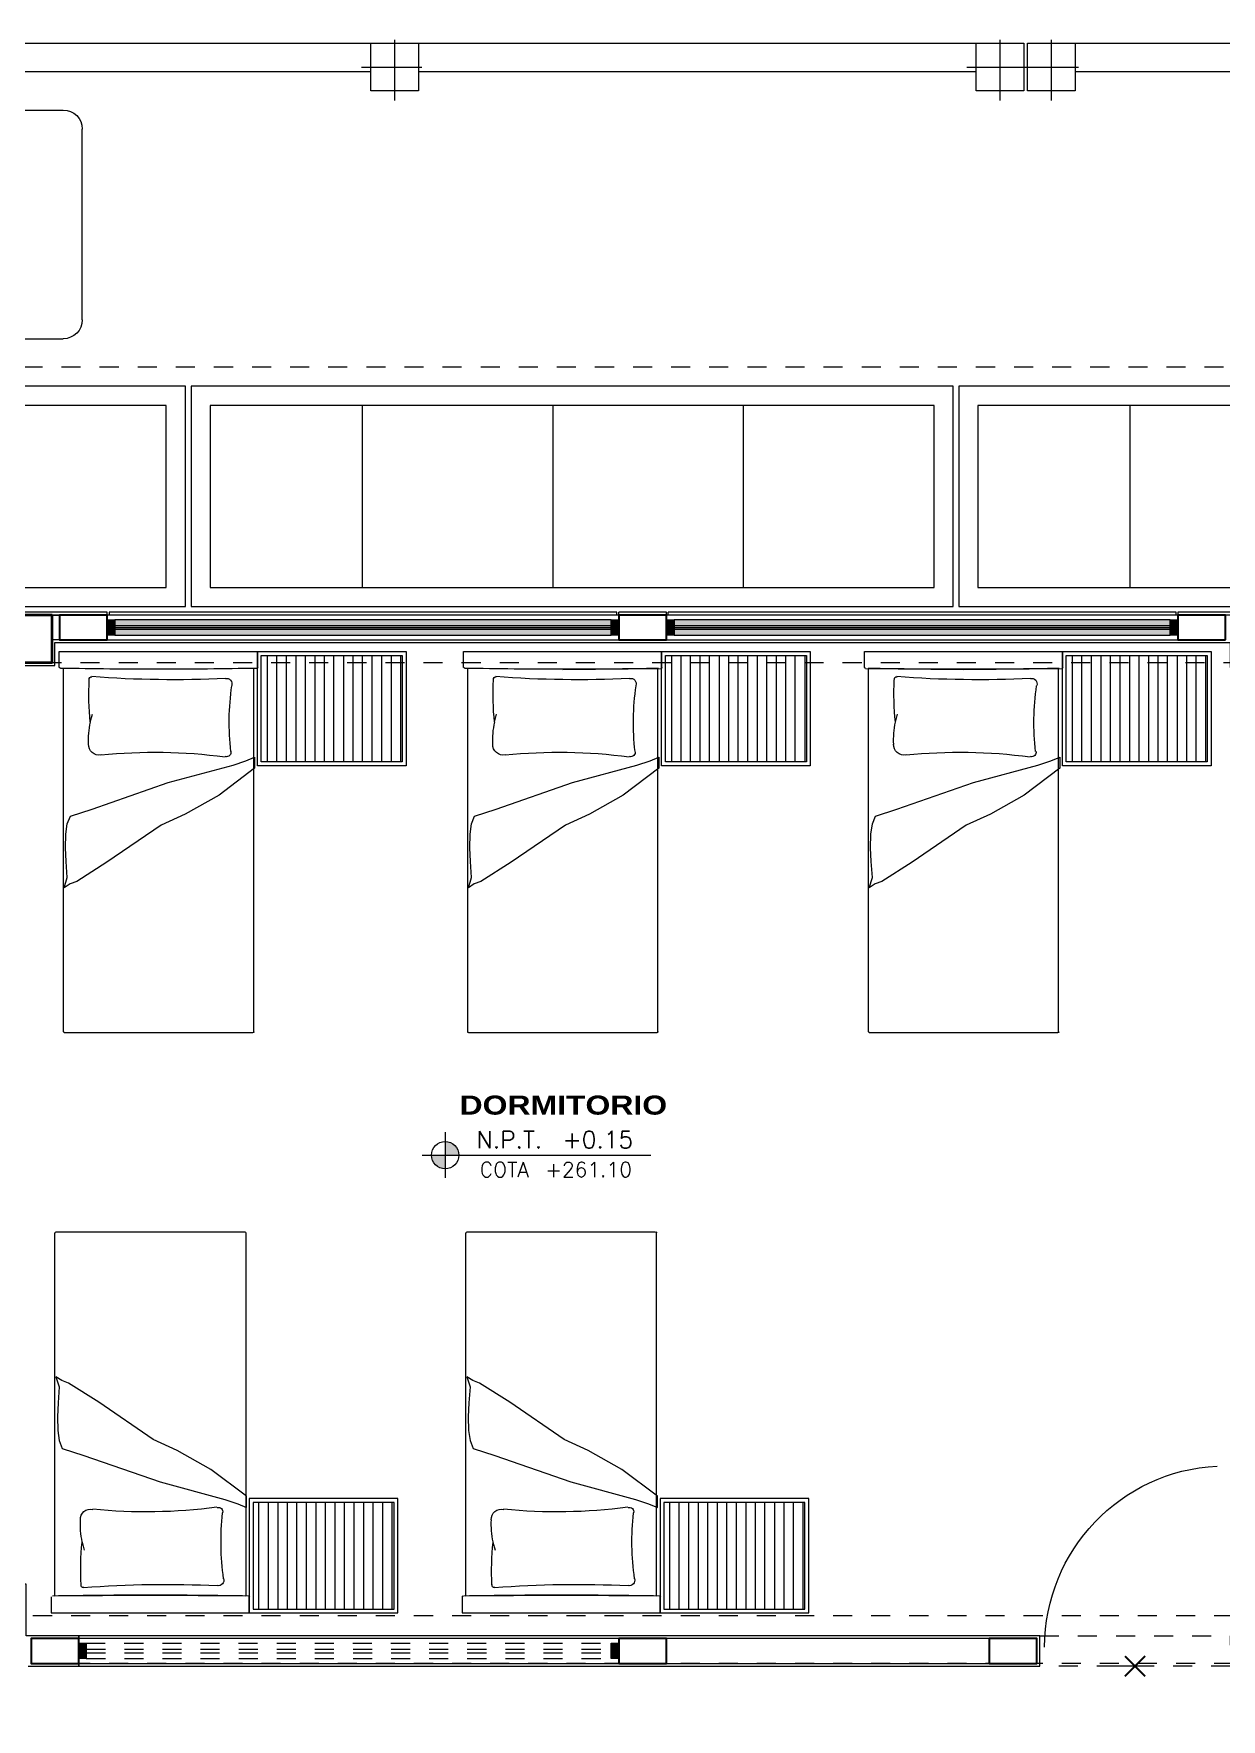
# Model space of a CAD drawing. Header units: metres. Extents: x 349703 to 349913, y 9282546 to 9282694.
# Drawn here: x 349761.28 to 349767.52, y 9282668.74 to 9282677.59 of the extents above; entities that cross this region are included whole.
import ezdxf
from ezdxf.enums import TextEntityAlignment as Align

# ---------------------------------------------------------------- set-up
doc = ezdxf.new("R2010")
doc.units = ezdxf.units.M
doc.header["$LTSCALE"] = 0.25
for name, pattern in [('01 nivel$0$HIDDEN2', [0.1875, 0.125, -0.0625]), ('B. SUM 2$0$HIDDEN', [0.375, 0.25, -0.125]), ('DASHDOT', [3.556, 2.54, -0.508, 0, -0.508]), ('DASHED2', [0.762, 0.635, -0.127])]:
    doc.linetypes.add(name, pattern=pattern)
for name, color, linetype, lineweight in [('0_VANOS', 30, 'Continuous', 9), ('ARQ-FONDO', 253, 'CONTINUOUS', 9), ('COTAS', 94, 'CONTINUOUS', 18), ('TRAZO', 2, 'Continuous', 13)]:
    doc.layers.add(name, color=color, linetype=linetype, lineweight=lineweight)
doc.styles.add('MOYO2', font='arialbd.ttf', dxfattribs={"width": 1.2})
doc.styles.add('TM-DIM', font='romans.shx')

# ---------------------------------------------------------------- blocks, each defined once
blk = doc.blocks.new('COLUMNAS CENTRALES')
at = {"layer": 'ARQ-FONDO', "lineweight": 40}
blk.add_lwpolyline([(-59533.9691, 35130.3325), (-59533.5691, 35130.3325), (-59533.5691, 35130.0825), (-59533.9691, 35130.0825)], close=True, dxfattribs=at)
blk = doc.blocks.new('CAMA 6')
at = {"layer": 'ARQ-FONDO', "linetype": 'Continuous', "lineweight": -2}
for p, q in [((3924.9762, 1589.133), (3924.4169, 1589.133)), ((3924.9762, 1589.0818), (3924.4169, 1589.0818)), ((3924.9762, 1589.0324), (3924.4169, 1589.0324)), ((3924.9762, 1588.9831), (3924.4169, 1588.9831)), ((3924.9762, 1588.9319), (3924.4169, 1588.9319)), ((3924.9762, 1588.8826), (3924.4169, 1588.8826)), ((3924.9762, 1588.8332), (3924.4169, 1588.8332)), ((3924.9762, 1588.7821), (3924.4169, 1588.7821)), ((3924.9762, 1588.7327), (3924.4169, 1588.7327)), ((3924.9762, 1588.6834), (3924.4169, 1588.6834)), ((3924.9762, 1588.6322), (3924.4169, 1588.6322)), ((3924.9762, 1588.5828), (3924.4169, 1588.5828)), ((3924.9762, 1588.5317), (3924.4169, 1588.5317)), ((3924.9762, 1588.4823), (3924.4169, 1588.4823)), ((3924.9762, 1588.433), (3924.4169, 1588.433)), ((3923.0005, 1588.3617), (3924.9068, 1588.3617)), ((3924.9013, 1587.8627), (3924.9068, 1588.3781)), ((3924.9122, 1588.3818), (3924.9122, 1588.3818)), ((3924.9068, 1587.3473), (3924.9013, 1587.8627)), ((3924.6253, 1587.5045), (3924.6673, 1587.5155)), ((3924.9068, 1587.362), (3923.0005, 1587.362))]:
    blk.add_line(p, q, dxfattribs=at)
for points in [[(3924.9963, 1588.3818), (3924.9963, 1589.1622), (3924.3968, 1589.1622), (3924.3968, 1588.3818)], [(3924.9762, 1588.4019), (3924.9762, 1589.1421), (3924.4169, 1589.1421), (3924.4169, 1588.4019)], [(3924.4425, 1588.3672), (3924.384, 1588.3672), (3924.2433, 1588.1807), (3924.1428, 1588.0035), (3924.0861, 1587.8755), (3923.8906, 1587.5922), (3923.7901, 1587.4332), (3923.7773, 1587.3985), (3923.7572, 1587.3674), (3923.8102, 1587.3839), (3923.8942, 1587.3784), (3923.9673, 1587.3747), (3924.0386, 1587.3766), (3924.0916, 1587.3839), (3924.1318, 1587.4003), (3924.1702, 1587.5118), (3924.3091, 1587.9139), (3924.4005, 1588.252), (3924.4224, 1588.3215)]]:
    blk.add_lwpolyline(points, close=True, dxfattribs=at)
for points in [[(3922.9968, 1587.3674), (3922.9968, 1587.8627), (3922.9968, 1588.358)], [(3924.9122, 1587.3418), (3924.9963, 1587.3418), (3924.9963, 1587.8627), (3924.9963, 1588.3818), (3924.9122, 1588.3818)]]:
    blk.add_lwpolyline(points, dxfattribs=at)
for points in [[(3923.0014, 1588.3635), (3922.9989, 1588.3635), (3922.9968, 1588.3615), (3922.9968, 1588.3589)], [(3924.9079, 1588.365), (3924.9015, 1588.0308), (3924.9015, 1587.6965), (3924.9079, 1587.3623)], [(3924.9132, 1588.3836), (3924.9107, 1588.3836), (3924.9086, 1588.3816), (3924.9086, 1588.3791)], [(3924.4735, 1588.242), (3924.4654, 1588.2443), (3924.4567, 1588.242), (3924.4508, 1588.236)], [(3924.4721, 1588.2406), (3924.5867, 1588.2275), (3924.7026, 1588.2292), (3924.8168, 1588.2458)], [(3924.8462, 1588.2411), (3924.8386, 1588.248), (3924.8279, 1588.2502), (3924.8182, 1588.2469)], [(3924.4508, 1588.236), (3924.445, 1588.2299), (3924.4429, 1588.2212), (3924.4454, 1588.2131)], [(3924.4538, 1587.5602), (3924.4758, 1587.777), (3924.4724, 1587.9957), (3924.4439, 1588.2118)], [(3924.8548, 1588.2138), (3924.8435, 1587.98), (3924.8468, 1587.7456), (3924.8647, 1587.5122)], [(3924.8549, 1588.214), (3924.8571, 1588.2239), (3924.8538, 1588.2343), (3924.8462, 1588.2411)], [(3924.4547, 1587.5608), (3924.4512, 1587.5444), (3924.4554, 1587.5272), (3924.4663, 1587.5144)], [(3924.4663, 1587.5144), (3924.4772, 1587.5016), (3924.4934, 1587.4946), (3924.5102, 1587.4954)], [(3924.5093, 1587.496), (3924.5483, 1587.4939), (3924.5874, 1587.4971), (3924.6255, 1587.5055)], [(3924.6251, 1587.5046), (3924.6993, 1587.4973), (3924.774, 1587.4954), (3924.8485, 1587.4989)], [(3924.8493, 1587.4996), (3924.8534, 1587.4983), (3924.8578, 1587.4993), (3924.8609, 1587.5021)], [(3924.8609, 1587.5021), (3924.864, 1587.505), (3924.8653, 1587.5093), (3924.8645, 1587.5134)], [(3922.9968, 1587.3683), (3922.9968, 1587.3658), (3922.9989, 1587.3638), (3923.0014, 1587.3638)], [(3924.9086, 1587.3482), (3924.9086, 1587.3457), (3924.9107, 1587.3437), (3924.9132, 1587.3437)]]:
    blk.add_open_spline(points, degree=3, dxfattribs=at)
blk = doc.blocks.new('CAMA 7')
at = {"layer": 'ARQ-FONDO', "linetype": 'Continuous', "lineweight": -2}
for p, q in [((3924.9762, 1587.3126), (3924.4169, 1587.3126)), ((3924.9762, 1587.2614), (3924.4169, 1587.2614)), ((3924.9762, 1587.2121), (3924.4169, 1587.2121)), ((3924.9762, 1587.1627), (3924.4169, 1587.1627)), ((3924.9762, 1587.1116), (3924.4169, 1587.1116)), ((3924.9762, 1587.0622), (3924.4169, 1587.0622)), ((3924.9762, 1587.0129), (3924.4169, 1587.0129)), ((3924.9762, 1586.9617), (3924.4169, 1586.9617)), ((3924.9762, 1586.9123), (3924.4169, 1586.9123)), ((3924.9762, 1586.863), (3924.4169, 1586.863)), ((3924.9762, 1586.8118), (3924.4169, 1586.8118)), ((3924.9762, 1586.7625), (3924.4169, 1586.7625)), ((3924.9762, 1586.7113), (3924.4169, 1586.7113)), ((3924.9762, 1586.662), (3924.4169, 1586.662)), ((3924.9762, 1586.6126), (3924.4169, 1586.6126)), ((3924.9122, 1586.5614), (3924.9122, 1586.5614)), ((3923.0005, 1586.5413), (3924.9068, 1586.5413)), ((3924.9013, 1586.0424), (3924.9068, 1586.5578)), ((3924.6253, 1585.6841), (3924.6673, 1585.6951)), ((3924.9068, 1585.5416), (3923.0005, 1585.5416))]:
    blk.add_line(p, q, dxfattribs=at)
for points in [[(3924.9963, 1586.5614), (3924.9963, 1587.3418), (3924.3968, 1587.3418), (3924.3968, 1586.5614)], [(3924.9762, 1586.5815), (3924.9762, 1587.3217), (3924.4169, 1587.3217), (3924.4169, 1586.5815)], [(3924.4425, 1586.5468), (3924.384, 1586.5468), (3924.2433, 1586.3604), (3924.1428, 1586.1831), (3924.0861, 1586.057), (3923.8906, 1585.7719), (3923.7901, 1585.6129), (3923.7773, 1585.5781), (3923.7572, 1585.5471), (3923.8102, 1585.5635), (3923.8942, 1585.558), (3923.9673, 1585.5544), (3924.0386, 1585.5562), (3924.0916, 1585.5635), (3924.1318, 1585.58), (3924.1702, 1585.6933), (3924.3091, 1586.0935), (3924.4005, 1586.4317), (3924.4224, 1586.5011)]]:
    blk.add_lwpolyline(points, close=True, dxfattribs=at)
for points in [[(3924.9122, 1585.5215), (3924.9963, 1585.5215), (3924.9963, 1586.0424), (3924.9963, 1586.5614), (3924.9122, 1586.5614)], [(3922.9968, 1585.5471), (3922.9968, 1586.0424), (3922.9968, 1586.5377)]]:
    blk.add_lwpolyline(points, dxfattribs=at)
for points in [[(3924.9132, 1586.5633), (3924.9107, 1586.5633), (3924.9086, 1586.5612), (3924.9086, 1586.5587)], [(3923.0014, 1586.5432), (3922.9989, 1586.5432), (3922.9968, 1586.5411), (3922.9968, 1586.5386)], [(3924.9079, 1586.5446), (3924.9015, 1586.2104), (3924.9015, 1585.8761), (3924.9079, 1585.542)], [(3924.4508, 1586.4156), (3924.445, 1586.4096), (3924.4429, 1586.4008), (3924.4454, 1586.3928)], [(3924.4538, 1585.7398), (3924.4758, 1585.9567), (3924.4724, 1586.1753), (3924.4439, 1586.3914)], [(3924.4735, 1586.4216), (3924.4654, 1586.424), (3924.4567, 1586.4216), (3924.4508, 1586.4156)], [(3924.4721, 1586.4221), (3924.5867, 1586.4089), (3924.7026, 1586.4107), (3924.8168, 1586.4273)], [(3924.8462, 1586.4208), (3924.8386, 1586.4276), (3924.8279, 1586.4298), (3924.8182, 1586.4265)], [(3924.8548, 1586.3935), (3924.8435, 1586.1596), (3924.8468, 1585.9253), (3924.8647, 1585.6918)], [(3924.8549, 1586.3936), (3924.8571, 1586.4036), (3924.8538, 1586.414), (3924.8462, 1586.4208)], [(3924.9031, 1586.0445), (3924.9034, 1585.8725), (3924.9051, 1585.7006), (3924.9082, 1585.5286)], [(3924.4547, 1585.7405), (3924.4512, 1585.724), (3924.4554, 1585.7069), (3924.4663, 1585.6941)], [(3924.4663, 1585.6941), (3924.4772, 1585.6812), (3924.4934, 1585.6742), (3924.5102, 1585.6751)], [(3924.5093, 1585.6757), (3924.5483, 1585.6735), (3924.5874, 1585.6767), (3924.6255, 1585.6852)], [(3924.6251, 1585.6842), (3924.6993, 1585.6769), (3924.774, 1585.675), (3924.8485, 1585.6785)], [(3924.8493, 1585.6792), (3924.8534, 1585.6779), (3924.8578, 1585.6789), (3924.8609, 1585.6818)], [(3924.8609, 1585.6818), (3924.864, 1585.6846), (3924.8653, 1585.6889), (3924.8645, 1585.693)], [(3922.9968, 1585.548), (3922.9968, 1585.5455), (3922.9989, 1585.5434), (3923.0014, 1585.5434)], [(3924.9086, 1585.5278), (3924.9086, 1585.5253), (3924.9107, 1585.5233), (3924.9132, 1585.5233)]]:
    blk.add_open_spline(points, degree=3, dxfattribs=at)
blk = doc.blocks.new('CAMA 8')
at = {"layer": 'ARQ-FONDO', "linetype": 'Continuous', "lineweight": -2}
for p, q in [((3924.9762, 1585.4922), (3924.4169, 1585.4922)), ((3924.9762, 1585.4429), (3924.4169, 1585.4429)), ((3924.9762, 1585.3917), (3924.4169, 1585.3917)), ((3924.9762, 1585.3424), (3924.4169, 1585.3424)), ((3924.9762, 1585.2912), (3924.4169, 1585.2912)), ((3924.9762, 1585.2418), (3924.4169, 1585.2418)), ((3924.9762, 1585.1925), (3924.4169, 1585.1925)), ((3924.9762, 1585.1413), (3924.4169, 1585.1413)), ((3924.9762, 1585.092), (3924.4169, 1585.092)), ((3924.9762, 1585.0426), (3924.4169, 1585.0426)), ((3924.9762, 1584.9915), (3924.4169, 1584.9915)), ((3924.9762, 1584.9421), (3924.4169, 1584.9421)), ((3924.9762, 1584.8928), (3924.4169, 1584.8928)), ((3924.9762, 1584.8416), (3924.4169, 1584.8416)), ((3923.0005, 1584.7228), (3924.9068, 1584.7228)), ((3924.9762, 1584.7922), (3924.4169, 1584.7922)), ((3924.9122, 1584.7411), (3924.9122, 1584.7411)), ((3924.6253, 1583.8638), (3924.6673, 1583.8747)), ((3924.9068, 1583.7212), (3923.0005, 1583.7212))]:
    blk.add_line(p, q, dxfattribs=at)
for points in [[(3924.9963, 1584.7411), (3924.9963, 1585.5215), (3924.3968, 1585.5215), (3924.3968, 1584.7411)], [(3924.9762, 1584.7612), (3924.9762, 1585.5014), (3924.4169, 1585.5014), (3924.4169, 1584.7612)], [(3924.4425, 1584.7264), (3924.384, 1584.7264), (3924.2433, 1584.54), (3924.1428, 1584.3627), (3924.0861, 1584.2366), (3923.8906, 1583.9515), (3923.7901, 1583.7925), (3923.7773, 1583.7578), (3923.7572, 1583.7267), (3923.8102, 1583.7432), (3923.8942, 1583.7377), (3923.9673, 1583.734), (3924.0386, 1583.7358), (3924.0916, 1583.7432), (3924.1318, 1583.7596), (3924.1702, 1583.8729), (3924.3091, 1584.2732), (3924.4005, 1584.6131), (3924.4224, 1584.6807)]]:
    blk.add_lwpolyline(points, close=True, dxfattribs=at)
for points in [[(3922.9968, 1583.7267), (3922.9968, 1584.222), (3922.9968, 1584.7173)], [(3924.9122, 1583.7011), (3924.9963, 1583.7011), (3924.9963, 1584.222), (3924.9963, 1584.7411), (3924.9122, 1584.7411)]]:
    blk.add_lwpolyline(points, dxfattribs=at)
for points in [[(3923.0014, 1584.7228), (3922.9989, 1584.7228), (3922.9968, 1584.7207), (3922.9968, 1584.7182)], [(3924.9079, 1584.7242), (3924.9015, 1584.3901), (3924.9015, 1584.0558), (3924.9079, 1583.7216)], [(3924.9082, 1584.7376), (3924.9051, 1584.5656), (3924.9034, 1584.3937), (3924.9031, 1584.2217)], [(3924.9132, 1584.7429), (3924.9107, 1584.7429), (3924.9086, 1584.7409), (3924.9086, 1584.7384)], [(3924.4508, 1584.5952), (3924.445, 1584.5892), (3924.4429, 1584.5804), (3924.4454, 1584.5724)], [(3924.4538, 1583.9194), (3924.4758, 1584.1363), (3924.4724, 1584.355), (3924.4439, 1584.5711)], [(3924.4735, 1584.6013), (3924.4654, 1584.6036), (3924.4567, 1584.6013), (3924.4508, 1584.5952)], [(3924.4721, 1584.6017), (3924.5867, 1584.5886), (3924.7026, 1584.5903), (3924.8168, 1584.6069)], [(3924.8462, 1584.6004), (3924.8386, 1584.6072), (3924.8279, 1584.6094), (3924.8182, 1584.6062)], [(3924.8548, 1584.5731), (3924.8435, 1584.3392), (3924.8468, 1584.1049), (3924.8647, 1583.8714)], [(3924.8549, 1584.5732), (3924.8571, 1584.5832), (3924.8538, 1584.5936), (3924.8462, 1584.6004)], [(3924.9031, 1584.2241), (3924.9034, 1584.0522), (3924.9051, 1583.8802), (3924.9082, 1583.7082)], [(3924.4547, 1583.9201), (3924.4512, 1583.9037), (3924.4554, 1583.8865), (3924.4663, 1583.8737)], [(3924.4663, 1583.8737), (3924.4772, 1583.8609), (3924.4934, 1583.8539), (3924.5102, 1583.8547)], [(3924.5093, 1583.8553), (3924.5483, 1583.8531), (3924.5874, 1583.8563), (3924.6255, 1583.8648)], [(3924.6251, 1583.8638), (3924.6993, 1583.8566), (3924.774, 1583.8547), (3924.8485, 1583.8582)], [(3924.8493, 1583.8588), (3924.8534, 1583.8576), (3924.8578, 1583.8586), (3924.8609, 1583.8614)], [(3924.8609, 1583.8614), (3924.864, 1583.8643), (3924.8653, 1583.8686), (3924.8645, 1583.8727)], [(3922.9968, 1583.7276), (3922.9968, 1583.7251), (3922.9989, 1583.723), (3923.0014, 1583.723)], [(3924.9086, 1583.7075), (3924.9086, 1583.705), (3924.9107, 1583.7029), (3924.9132, 1583.7029)]]:
    blk.add_open_spline(points, degree=3, dxfattribs=at)
blk = doc.blocks.new('CAMA 9')
at = {"layer": 'ARQ-FONDO', "linetype": 'Continuous', "lineweight": -2}
for p, q in [((3919.8825, 1585.4922), (3920.4417, 1585.4922)), ((3919.8825, 1585.4429), (3920.4417, 1585.4429)), ((3919.8825, 1585.3917), (3920.4417, 1585.3917)), ((3919.8825, 1585.3424), (3920.4417, 1585.3424)), ((3919.8825, 1585.2912), (3920.4417, 1585.2912)), ((3919.8825, 1585.2418), (3920.4417, 1585.2418)), ((3919.8825, 1585.1925), (3920.4417, 1585.1925)), ((3919.8825, 1585.1413), (3920.4417, 1585.1413)), ((3919.8825, 1585.092), (3920.4417, 1585.092)), ((3919.8825, 1585.0426), (3920.4417, 1585.0426)), ((3919.8825, 1584.9915), (3920.4417, 1584.9915)), ((3919.8825, 1584.9421), (3920.4417, 1584.9421)), ((3919.8825, 1584.8928), (3920.4417, 1584.8928)), ((3919.8825, 1584.8416), (3920.4417, 1584.8416)), ((3919.8825, 1584.7922), (3920.4417, 1584.7922)), ((3919.9464, 1584.7411), (3919.9464, 1584.7411)), ((3921.8564, 1584.7228), (3919.9519, 1584.7228)), ((3920.2334, 1583.8638), (3920.1914, 1583.8747)), ((3919.9519, 1583.7212), (3921.8564, 1583.7212))]:
    blk.add_line(p, q, dxfattribs=at)
for points in [[(3919.8624, 1584.7411), (3919.8624, 1585.5215), (3920.4619, 1585.5215), (3920.4619, 1584.7411)], [(3919.8825, 1584.7612), (3919.8825, 1585.5014), (3920.4417, 1585.5014), (3920.4417, 1584.7612)], [(3920.4162, 1584.7264), (3920.4746, 1584.7264), (3920.6154, 1584.54), (3920.7141, 1584.3627), (3920.7726, 1584.2366), (3920.9681, 1583.9515), (3921.0686, 1583.7925), (3921.0814, 1583.7578), (3921.1015, 1583.7267), (3921.0485, 1583.7432), (3920.9645, 1583.7377), (3920.8914, 1583.734), (3920.8201, 1583.7358), (3920.7671, 1583.7432), (3920.725, 1583.7596), (3920.6885, 1583.8729), (3920.5496, 1584.2732), (3920.4582, 1584.6131), (3920.4344, 1584.6807)]]:
    blk.add_lwpolyline(points, close=True, dxfattribs=at)
for points in [[(3919.9464, 1583.7011), (3919.8624, 1583.7011), (3919.8624, 1584.222), (3919.8624, 1584.7411), (3919.9464, 1584.7411)], [(3919.9519, 1583.7212), (3919.9556, 1584.222), (3919.9519, 1584.7228)], [(3921.8619, 1583.7267), (3921.8619, 1584.222), (3921.8619, 1584.7173)]]:
    blk.add_lwpolyline(points, dxfattribs=at)
for points in [[(3919.9519, 1584.7384), (3919.9519, 1584.7409), (3919.9499, 1584.7429), (3919.9474, 1584.7429)], [(3919.9574, 1584.2217), (3919.9571, 1584.3937), (3919.9555, 1584.5656), (3919.9523, 1584.7376)], [(3921.8619, 1584.7182), (3921.8619, 1584.7207), (3921.8598, 1584.7228), (3921.8573, 1584.7228)], [(3919.9958, 1583.8714), (3920.0137, 1584.1049), (3920.017, 1584.3392), (3920.0057, 1584.5731)], [(3920.0144, 1584.6004), (3920.0067, 1584.5936), (3920.0034, 1584.5832), (3920.0056, 1584.5732)], [(3920.0423, 1584.6062), (3920.0326, 1584.6094), (3920.022, 1584.6072), (3920.0144, 1584.6004)], [(3920.0419, 1584.6069), (3920.1561, 1584.5903), (3920.272, 1584.5886), (3920.3866, 1584.6017)], [(3920.4166, 1584.5711), (3920.3881, 1584.355), (3920.3847, 1584.1363), (3920.4067, 1583.9194)], [(3920.4097, 1584.5952), (3920.4038, 1584.6013), (3920.3951, 1584.6036), (3920.387, 1584.6013)], [(3920.4151, 1584.5724), (3920.4176, 1584.5804), (3920.4156, 1584.5892), (3920.4097, 1584.5952)], [(3919.9523, 1583.7082), (3919.9555, 1583.8802), (3919.9571, 1584.0522), (3919.9574, 1584.2241)], [(3920.3942, 1583.8737), (3920.4051, 1583.8865), (3920.4094, 1583.9037), (3920.4058, 1583.9201)], [(3919.9961, 1583.8727), (3919.9952, 1583.8686), (3919.9965, 1583.8643), (3919.9997, 1583.8614)], [(3919.9997, 1583.8614), (3920.0028, 1583.8586), (3920.0072, 1583.8576), (3920.0112, 1583.8588)], [(3920.0102, 1583.8582), (3920.0847, 1583.8547), (3920.1594, 1583.8566), (3920.2336, 1583.8638)], [(3920.235, 1583.8648), (3920.2731, 1583.8563), (3920.3122, 1583.8531), (3920.3512, 1583.8553)], [(3920.3504, 1583.8547), (3920.3671, 1583.8539), (3920.3834, 1583.8609), (3920.3942, 1583.8737)], [(3921.8573, 1583.723), (3921.8598, 1583.723), (3921.8619, 1583.7251), (3921.8619, 1583.7276)]]:
    blk.add_open_spline(points, degree=3, dxfattribs=at)
blk = doc.blocks.new('CAMA 10')
at = {"layer": 'ARQ-FONDO', "linetype": 'Continuous', "lineweight": -2}
for p, q in [((3919.8825, 1587.3126), (3920.4417, 1587.3126)), ((3919.8825, 1587.2614), (3920.4417, 1587.2614)), ((3919.8825, 1587.2121), (3920.4417, 1587.2121)), ((3919.8825, 1587.1627), (3920.4417, 1587.1627)), ((3919.8825, 1587.1116), (3920.4417, 1587.1116)), ((3919.8825, 1587.0622), (3920.4417, 1587.0622)), ((3919.8825, 1587.0129), (3920.4417, 1587.0129)), ((3919.8825, 1586.9617), (3920.4417, 1586.9617)), ((3919.8825, 1586.9123), (3920.4417, 1586.9123)), ((3919.8825, 1586.863), (3920.4417, 1586.863)), ((3919.8825, 1586.8118), (3920.4417, 1586.8118)), ((3919.8825, 1586.7625), (3920.4417, 1586.7625)), ((3919.8825, 1586.7113), (3920.4417, 1586.7113)), ((3919.8825, 1586.662), (3920.4417, 1586.662)), ((3919.8825, 1586.6126), (3920.4417, 1586.6126)), ((3919.9464, 1586.5614), (3919.9464, 1586.5614)), ((3921.8564, 1586.5413), (3919.9519, 1586.5413)), ((3920.2334, 1585.6841), (3920.1914, 1585.6951)), ((3919.9519, 1585.5416), (3921.8564, 1585.5416))]:
    blk.add_line(p, q, dxfattribs=at)
for points in [[(3919.8624, 1586.5614), (3919.8624, 1587.3418), (3920.4619, 1587.3418), (3920.4619, 1586.5614)], [(3919.8825, 1586.5815), (3919.8825, 1587.3217), (3920.4417, 1587.3217), (3920.4417, 1586.5815)], [(3920.4162, 1586.5468), (3920.4746, 1586.5468), (3920.6154, 1586.3604), (3920.7141, 1586.1831), (3920.7726, 1586.057), (3920.9681, 1585.7719), (3921.0686, 1585.6129), (3921.0814, 1585.5781), (3921.1015, 1585.5471), (3921.0485, 1585.5635), (3920.9645, 1585.558), (3920.8914, 1585.5544), (3920.8201, 1585.5562), (3920.7671, 1585.5635), (3920.725, 1585.58), (3920.6885, 1585.6933), (3920.5496, 1586.0935), (3920.4582, 1586.4317), (3920.4344, 1586.5011)]]:
    blk.add_lwpolyline(points, close=True, dxfattribs=at)
for points in [[(3919.9464, 1585.5215), (3919.8624, 1585.5215), (3919.8624, 1586.0424), (3919.8624, 1586.5614), (3919.9464, 1586.5614)], [(3919.9519, 1585.5416), (3919.9556, 1586.0424), (3919.9519, 1586.5413)], [(3921.8619, 1585.5471), (3921.8619, 1586.0424), (3921.8619, 1586.5377)]]:
    blk.add_lwpolyline(points, dxfattribs=at)
for points in [[(3919.9519, 1586.5587), (3919.9519, 1586.5612), (3919.9499, 1586.5633), (3919.9474, 1586.5633)], [(3919.9574, 1586.0421), (3919.9571, 1586.214), (3919.9555, 1586.386), (3919.9523, 1586.558)], [(3921.8619, 1586.5386), (3921.8619, 1586.5411), (3921.8598, 1586.5432), (3921.8573, 1586.5432)], [(3919.9958, 1585.6918), (3920.0137, 1585.9253), (3920.017, 1586.1596), (3920.0057, 1586.3935)], [(3920.0144, 1586.4208), (3920.0067, 1586.414), (3920.0034, 1586.4036), (3920.0056, 1586.3936)], [(3920.0423, 1586.4265), (3920.0326, 1586.4298), (3920.022, 1586.4276), (3920.0144, 1586.4208)], [(3920.0419, 1586.4273), (3920.1561, 1586.4107), (3920.272, 1586.4089), (3920.3866, 1586.4221)], [(3920.4166, 1586.3914), (3920.3881, 1586.1753), (3920.3847, 1585.9567), (3920.4067, 1585.7398)], [(3920.4097, 1586.4156), (3920.4038, 1586.4216), (3920.3951, 1586.424), (3920.387, 1586.4216)], [(3920.4151, 1586.3928), (3920.4176, 1586.4008), (3920.4156, 1586.4096), (3920.4097, 1586.4156)], [(3919.9523, 1585.5286), (3919.9555, 1585.7006), (3919.9571, 1585.8725), (3919.9574, 1586.0445)], [(3919.9961, 1585.693), (3919.9952, 1585.6889), (3919.9965, 1585.6846), (3919.9997, 1585.6818)], [(3919.9997, 1585.6818), (3920.0028, 1585.6789), (3920.0072, 1585.6779), (3920.0112, 1585.6792)], [(3920.0102, 1585.6785), (3920.0847, 1585.675), (3920.1594, 1585.6769), (3920.2336, 1585.6842)], [(3920.235, 1585.6852), (3920.2731, 1585.6767), (3920.3122, 1585.6735), (3920.3512, 1585.6757)], [(3920.3504, 1585.6751), (3920.3671, 1585.6742), (3920.3834, 1585.6812), (3920.3942, 1585.6941)], [(3920.3942, 1585.6941), (3920.4051, 1585.7069), (3920.4094, 1585.724), (3920.4058, 1585.7405)], [(3919.9474, 1585.5233), (3919.9499, 1585.5233), (3919.9519, 1585.5253), (3919.9519, 1585.5278)], [(3921.8573, 1585.5434), (3921.8598, 1585.5434), (3921.8619, 1585.5455), (3921.8619, 1585.548)]]:
    blk.add_open_spline(points, degree=3, dxfattribs=at)
blk = doc.blocks.new('*U934')
blk.add_arc((0.0211, 0.0474), 0.9539, 0.15786, 87.08143)
blk = doc.blocks.new('*U677')
at = {"linetype": 'Continuous', "lineweight": 0, "true_color": 0xbebebe}
for points in [[(3037.2524, 1360.5431), (3037.2124, 1360.5431), (3037.2124, 1360.4631), (3037.2524, 1360.4631)], [(3039.8974, 1360.5431), (3039.8574, 1360.5431), (3039.8574, 1360.4631), (3039.8974, 1360.4631)]]:
    blk.add_hatch(color=9, dxfattribs=at).paths.add_polyline_path(points)
at = {"true_color": 0xffffff}
h = blk.add_hatch(color=7, dxfattribs=at)
h.dxf.hatch_style = 1
h.paths.add_polyline_path([(3039.8574, 1360.4631), (3039.8574, 1360.5431), (3037.2524, 1360.5431), (3037.2524, 1360.4631)])
at = {"layer": '0_VANOS', "linetype": 'Continuous'}
for p, q in [((3037.2524, 1360.5131), (3039.8574, 1360.5131)), ((3037.2524, 1360.5031), (3039.8574, 1360.5031)), ((3037.2524, 1360.4931), (3039.8574, 1360.4931))]:
    blk.add_line(p, q, dxfattribs=at)
for points in [[(3037.2124, 1360.5431), (3037.2124, 1360.4631), (3037.2524, 1360.4631), (3037.2524, 1360.5431)], [(3037.2524, 1360.5431), (3039.8574, 1360.5431), (3039.8574, 1360.4631), (3037.2524, 1360.4631)], [(3039.8574, 1360.5431), (3039.8574, 1360.4631), (3039.8974, 1360.4631), (3039.8974, 1360.5431)]]:
    blk.add_lwpolyline(points, close=True, dxfattribs=at)
blk = doc.blocks.new('*U686')
at = {"linetype": 'Continuous', "true_color": 0xbebebe}
for points in [[(3032.1314, 1351.1888), (3032.1314, 1351.2688), (3032.1714, 1351.2688), (3032.1714, 1351.1888)], [(3034.9264, 1351.1888), (3034.9264, 1351.2688), (3034.9664, 1351.2688), (3034.9664, 1351.1888)]]:
    blk.add_hatch(color=9, dxfattribs=at).paths.add_polyline_path(points)
at = {"layer": '0_VANOS', "linetype": 'Continuous'}
for p, q in [((3032.1314, 1351.2688), (3032.1714, 1351.2688)), ((3032.1314, 1351.2688), (3032.1314, 1351.1888)), ((3032.1714, 1351.2688), (3032.1714, 1351.1888)), ((3034.9264, 1351.1888), (3034.9264, 1351.2688)), ((3034.9264, 1351.2688), (3034.9664, 1351.2688)), ((3034.9664, 1351.2688), (3034.9664, 1351.1888)), ((3032.1714, 1351.1888), (3032.1314, 1351.1888)), ((3034.9664, 1351.1888), (3034.9264, 1351.1888))]:
    blk.add_line(p, q, dxfattribs=at)
at = {"layer": '0_VANOS', "linetype": '01 nivel$0$HIDDEN2', "ltscale": 0.5}
for p, q in [((3032.1708, 1351.2688), (3034.9258, 1351.2688)), ((3032.1714, 1351.2388), (3034.9264, 1351.2388)), ((3032.1714, 1351.2188), (3034.9264, 1351.2188)), ((3032.1714, 1351.1888), (3034.9264, 1351.1888))]:
    blk.add_line(p, q, dxfattribs=at)
at = {"layer": '0_VANOS', "linetype": '01 nivel$0$HIDDEN2'}
blk.add_line((3034.9264, 1351.2688), (3034.9664, 1351.2688), dxfattribs=at)
blk = doc.blocks.new('CAMBIOPISO')
at = {"layer": 'ARQ-FONDO'}
blk.add_line((-0.1, 0), (0.1, 0), dxfattribs=at)
at = {"layer": 'ARQ-FONDO', "const_width": 0.01}
for points in [[(-0.053, -0.053), (0.053, 0.053)], [(-0.053, 0.053), (0.053, -0.053)]]:
    blk.add_lwpolyline(points, dxfattribs=at)
blk = doc.blocks.new('MODULOS DE 12 A 17 NUEVO')
at = {"layer": 'ARQ-FONDO'}
for points in [[(350723.6728, 9282631.7153), (350723.9478, 9282631.7153), (350723.9478, 9282631.5703)], [(350723.9578, 9282631.7003), (350723.9578, 9282631.7153), (350726.6228, 9282631.7153)], [(350726.6228, 9282631.7003), (350726.6228, 9282631.7153)], [(350726.6328, 9282631.7153), (350726.8828, 9282631.7153)], [(350726.6328, 9282631.7003), (350726.6328, 9282631.7153)], [(350726.8828, 9282631.7003), (350726.8828, 9282631.7153)], [(350726.8928, 9282631.7153), (350729.5578, 9282631.7153), (350729.5578, 9282631.7003)], [(350726.8928, 9282631.7003), (350726.8928, 9282631.7153)], [(350729.5678, 9282631.5703), (350729.5678, 9282631.7153), (350729.8328, 9282631.7153)], [(350729.8328, 9282631.7153), (350730.2728, 9282631.7153)], [(350723.9578, 9282631.5553), (350723.6728, 9282631.5553), (350723.6728, 9282631.4253)], [(350729.5678, 9282631.5553), (350723.9578, 9282631.5553)], [(350730.1128, 9282631.1503), (350730.1128, 9282631.4353), (350729.8428, 9282631.4353), (350729.8428, 9282631.5553), (350729.5678, 9282631.5553)], [(350729.9828, 9282626.1853), (350729.7178, 9282626.1853), (350729.7178, 9282626.3453), (350729.9928, 9282626.3453), (350729.9928, 9282626.6153), (350730.1128, 9282626.6153), (350730.1128, 9282626.9053)], [(350724.9378, 9282626.1853), (350724.6728, 9282626.1853), (350724.6728, 9282626.3453), (350724.9378, 9282626.3453)], [(350724.9378, 9282626.3453), (350729.7178, 9282626.3453), (350729.7178, 9282626.1853), (350724.9378, 9282626.1853)], [(350724.9378, 9282626.3303), (350724.9378, 9282626.2003)]]:
    blk.add_lwpolyline(points, dxfattribs=at)
at = {"layer": 'ARQ-FONDO', "lineweight": 30, "flags": 128}
for points in [[(350723.6978, 9282631.5703), (350723.6978, 9282631.7003), (350723.9478, 9282631.7003), (350723.9478, 9282631.5703), (350723.6978, 9282631.5703)], [(350726.6328, 9282631.5703), (350726.6328, 9282631.7003), (350726.8828, 9282631.7003), (350726.8828, 9282631.5703), (350726.6328, 9282631.5703)], [(350729.5678, 9282631.5703), (350729.5678, 9282631.7003), (350729.8178, 9282631.7003), (350729.8178, 9282631.5703), (350729.5678, 9282631.5703)], [(350724.9378, 9282626.3303), (350724.9378, 9282626.2003), (350724.6878, 9282626.2003), (350724.6878, 9282626.3303), (350724.9378, 9282626.3303)], [(350726.6328, 9282626.2003), (350726.6328, 9282626.3303), (350726.8828, 9282626.3303), (350726.8828, 9282626.2003), (350726.6328, 9282626.2003)], [(350729.7178, 9282626.2003), (350729.7178, 9282626.3303), (350729.9678, 9282626.3303), (350729.9678, 9282626.2003), (350729.7178, 9282626.2003)]]:
    blk.add_lwpolyline(points, dxfattribs=at)
at = {"layer": 'ARQ-FONDO'}
for points in [[(350723.9478, 9282631.7003), (350729.5678, 9282631.7003), (350729.5678, 9282631.5703), (350723.9478, 9282631.5703)], [(350729.8578, 9282631.7003), (350729.8178, 9282631.7003), (350729.8178, 9282631.5703), (350729.8578, 9282631.5703)], [(350724.9378, 9282626.3303), (350729.7178, 9282626.3303), (350729.7178, 9282626.2003), (350724.9378, 9282626.2003)]]:
    blk.add_lwpolyline(points, close=True, dxfattribs=at)
at = {"layer": 'ARQ-FONDO', "linetype": 'DASHED2', "ltscale": 0.3}
blk.add_lwpolyline([(350724.6728, 9282626.3453), (350723.6728, 9282626.3453), (350723.6727, 9282626.1853), (350724.6728, 9282626.1853)], close=True, dxfattribs=at)
at = {"layer": 'ARQ-FONDO'}
for name, p in [('COLUMNAS CENTRALES', (410263.827, 9247501.3678)), ('*U934', (350723.6727, 9282626.2353)), ('CAMBIOPISO', (350724.1728, 9282626.1853))]:
    blk.add_blockref(name, p, dxfattribs=at)
at = {"layer": 'ARQ-FONDO', "lineweight": 0, "rotation": 180.000079299102}
for p in [(353763.8434, 9283992.1426), (353766.7784, 9283992.1426)]:
    blk.add_blockref('*U677', p, dxfattribs=at)
at = {"layer": 'ARQ-FONDO', "rotation": 90.00000000000003}
for name, p in [('CAMA 6', (352312.9356, 9278706.5123)), ('CAMA 7', (352313.2194, 9278706.5123)), ('CAMA 8', (352313.5208, 9278706.5123)), ('CAMA 10', (352313.2272, 9278706.6025)), ('CAMA 9', (352313.5638, 9278706.6025))]:
    blk.add_blockref(name, p, dxfattribs=at)
at = {"layer": 'ARQ-FONDO', "xscale": -1}
blk.add_blockref('*U686', (353761.8493, 9281275.0365), dxfattribs=at)
blk = doc.blocks.new('VERDAD88')
at = {"layer": 'ARQ-FONDO'}
for points in [[(350755.7478, 9282653.5361), (350759.7478, 9282653.5361), (350759.7478, 9282652.3811), (350755.7478, 9282652.3811), (350755.7478, 9282653.5361)], [(350759.7778, 9282653.5361), (350763.7778, 9282653.5361), (350763.7778, 9282652.3811), (350759.7778, 9282652.3811), (350759.7778, 9282653.5361)], [(350763.8078, 9282653.5361), (350767.8078, 9282653.5361), (350767.8078, 9282652.3811), (350763.8078, 9282652.3811), (350763.8078, 9282653.5361)]]:
    blk.add_lwpolyline(points, dxfattribs=at)
at = {"layer": 'ARQ-FONDO', "flags": 128}
for points in [[(350755.8478, 9282653.4361), (350759.6478, 9282653.4361), (350759.6478, 9282652.4811), (350755.8478, 9282652.4811)], [(350759.8778, 9282653.4361), (350763.6778, 9282653.4361), (350763.6778, 9282652.4811), (350759.8778, 9282652.4811)], [(350763.9078, 9282653.4361), (350767.7078, 9282653.4361), (350767.7078, 9282652.4811), (350763.9078, 9282652.4811)]]:
    blk.add_lwpolyline(points, close=True, dxfattribs=at)
for points in [[(350758.8478, 9282652.4811), (350758.8478, 9282653.4361)], [(350760.8778, 9282652.4811), (350760.8778, 9282653.4361)], [(350761.8778, 9282652.4811), (350761.8778, 9282653.4361)], [(350762.8778, 9282652.4811), (350762.8778, 9282653.4361)]]:
    blk.add_lwpolyline(points, dxfattribs=at)
blk = doc.blocks.new('VIGAS')
at = {"layer": 'ARQ-FONDO', "linetype": 'B. SUM 2$0$HIDDEN', "flags": 128}
for points in [[(350745.1945, 9282650.6146), (350769.7445, 9282650.6146)], [(350745.1945, 9282650.3646), (350769.7445, 9282650.3646)], [(350745.4445, 9282645.3646), (350769.7445, 9282645.3646)], [(350745.4445, 9282645.1146), (350769.7445, 9282645.1146)]]:
    blk.add_lwpolyline(points, dxfattribs=at)
blk = doc.blocks.new('*U591')
h = blk.add_hatch(color=251)
h.paths.add_polyline_path([(0.75, -0.1724), (0.75, -0.2324), (0.81, -0.2324, 0.414214)])
h.paths.add_polyline_path([(0.75, -0.2324), (0.69, -0.2324, 0.414214), (0.75, -0.2924)])
at = {"color": 2}
for p, q in [((0.75, -0.1324), (0.75, -0.3324)), ((0.65, -0.2324), (1.65, -0.2324))]:
    blk.add_line(p, q, dxfattribs=at)
blk.add_circle((0.75, -0.2324), 0.06, dxfattribs=at)
at = {"color": 2, "style": 'TM-DIM'}
blk.add_text('COTA', height=0.065, rotation=360, dxfattribs=at).set_placement((1.0088, -0.3282), align=Align.CENTER)
for tag, p, height in [('NIV_P', (0.8881, -0.2024), 0.075), ('VALOR_P', (1.2641, -0.2024), 0.075), ('COTA_P', (1.1884, -0.3282), 0.065)]:
    blk.add_attdef(tag, p, '', height=height, rotation=360, dxfattribs=at)
blk = doc.blocks.new('NOMBRES 12 A 17 AÑOS NUEVO')
at = {"layer": 'ARQ-FONDO', "xscale": 1.199999999999999, "yscale": 1.199999999999999, "zscale": 1.199999999999999}
blk.add_blockref('*U591', (349762.5426, 9282671.9833), dxfattribs=at).add_auto_attribs({'NIV_P': 'N.P.T.', 'COTA_P': '+261.10', 'VALOR_P': '+0.15'})
at = {"layer": 'ARQ-FONDO', "lineweight": -2, "insert": (349764.063, 9282671.9155), "char_height": 0.1, "width": 2.666695, "attachment_point": 8, "style": 'MOYO2'}
blk.add_mtext('DORMITORIO', dxfattribs=at)
blk = doc.blocks.new('cp1-flat-2')
at = {"layer": 'ARQ-FONDO', "linetype": 'DASHDOT', "ltscale": 0.5}
for p, q in [((889467.785, -9185120.9984), (889467.7396, -9185120.6514)), ((889467.9359, -9185120.8022), (889467.5888, -9185120.8476)), ((889461.4659, -9185121.8251), (889461.4205, -9185121.4781)), ((889461.6167, -9185121.6289), (889461.2696, -9185121.6743)), ((889458.3157, -9185122.2373), (889458.2703, -9185121.8902)), ((889458.4666, -9185122.0411), (889458.1195, -9185122.0865))]:
    blk.add_line(p, q, dxfattribs=at)
at = {"layer": 'ARQ-FONDO'}
for points in [[(889467.9025, -9185120.9326), (889467.8701, -9185120.6847), (889458.1529, -9185121.956), (889458.1853, -9185122.2039), (889458.4332, -9185122.1715), (889458.4202, -9185122.0723), (889461.3225, -9185121.6926), (889461.3354, -9185121.7918), (889461.5833, -9185121.7594), (889461.5704, -9185121.6602), (889464.4954, -9185121.2775), (889464.5084, -9185121.3767), (889464.7563, -9185121.3442), (889464.7433, -9185121.2451), (889467.6416, -9185120.8659), (889467.6546, -9185120.965)], [(889467.8701, -9185120.6847), (889467.6222, -9185120.7171), (889467.6546, -9185120.965), (889467.9025, -9185120.9326)], [(889461.5509, -9185121.5115), (889461.303, -9185121.5439), (889461.3354, -9185121.7918), (889461.5833, -9185121.7594)], [(889458.4008, -9185121.9236), (889458.1529, -9185121.956), (889458.1853, -9185122.2039), (889458.4332, -9185122.1715)]]:
    blk.add_lwpolyline(points, close=True, dxfattribs=at)
blk = doc.blocks.new('CERCO PERIMETRICO')
at = {"layer": 'ARQ-FONDO', "xscale": -1, "rotation": 7.453784948315611}
for p in [(40478.6237, 18505569.8221, 210.1358), (40488.4437, 18505569.8221, 210.1358)]:
    blk.add_blockref('cp1-flat-2', p, dxfattribs=at)
blk = doc.blocks.new('*U947')
at = {"layer": 'cotas', "true_color": 0x000000}
h = blk.add_hatch(color=18, dxfattribs=at)
h.dxf.hatch_style = 1
edge = h.paths.add_edge_path()
edge.add_arc((2841.4206, 1652.8066), 0.1, 0, 360)
at = {"layer": 'TRAZO', "color": 18, "true_color": 0x000000}
for p, q in [((2841.4206, 1652.7066), (2841.4206, 1649.9329)), ((2840.653, 1649.9329), (2845.1257, 1649.9329)), ((2840.553, 1648.8329), (2840.553, 1649.8329)), ((2845.2257, 1649.8329), (2845.2257, 1648.8329)), ((2840.653, 1648.7329), (2845.1257, 1648.7329))]:
    blk.add_line(p, q, dxfattribs=at)
blk.add_circle((2841.4206, 1652.8066), 0.1, dxfattribs=at)
for centre, start, end in [((2840.653, 1649.8329), 90, 180), ((2845.1257, 1649.8329), 0, 90), ((2840.653, 1648.8329), 180, 270), ((2845.1257, 1648.8329), 270, 0)]:
    blk.add_arc(centre, 0.1, start, end, dxfattribs=at)

msp = doc.modelspace()

# ---------------------------------------------------------------- linework, layer by layer
at = {"layer": 'ARQ-FONDO', "linetype": 'B. SUM 2$0$HIDDEN'}
msp.add_lwpolyline([(349782.3292, 9282675.8381), (349755.1792, 9282675.8381), (349755.1792, 9282661.9881), (349782.3292, 9282661.9881)], close=True, dxfattribs=at)

# ---------------------------------------------------------------- block references
at = {"layer": 'ARQ-FONDO'}
for name, p in [('CERCO PERIMETRICO', (-323.2944, 0, -210.1358)), ('NOMBRES 12 A 17 AÑOS NUEVO', (0, 0))]:
    msp.add_blockref(name, p, dxfattribs=at)
at = {"layer": 'ARQ-FONDO', "xscale": -1, "rotation": 180}
msp.add_blockref('*U947', (346916.3122, 9284325.9204), dxfattribs=at)
at = {"layer": 'ARQ-FONDO', "xscale": -1}
for name, p in [('VERDAD88', (700525.887, 22.202)), ('MODULOS DE 12 A 17 NUEVO', (700491.237, 42.8378)), ('VIGAS', (700526.2237, 23.9234))]:
    msp.add_blockref(name, p, dxfattribs=at)

doc.saveas('drawing.dxf')
